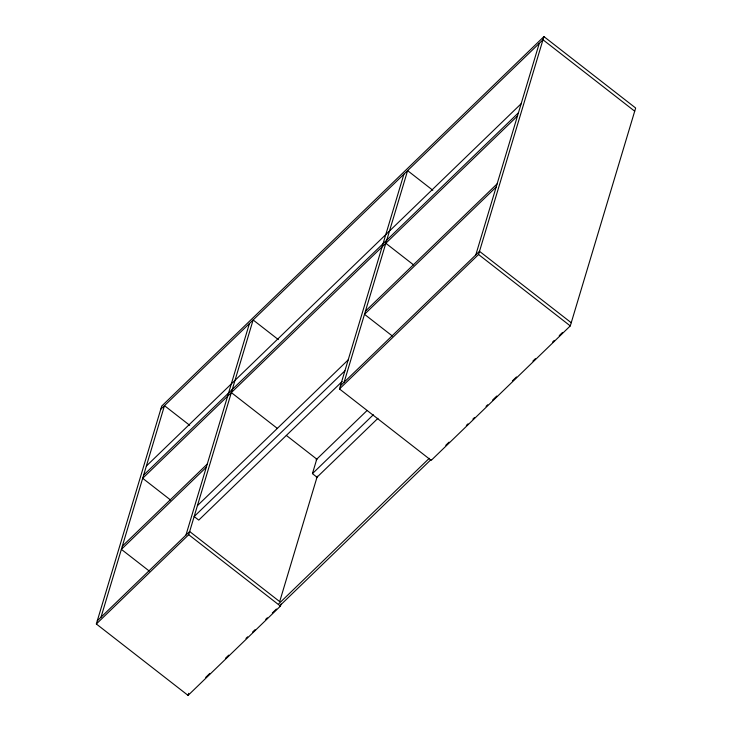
<?xml version="1.0" encoding="UTF-8"?>
<svg xmlns="http://www.w3.org/2000/svg" width="732" height="732" viewBox="0 0 732 732"><rect width="100%" height="100%" fill="white"/><g stroke="black" fill="none" stroke-linecap="round" stroke-linejoin="round"><path stroke-width="1.1" d="M281.079 603.992L280.438 606.105L188.069 695.4L96.34 623.984L161.717 406.086L543.931 36.6L635.66 108.016L570.283 325.914L431.203 460.373L339.474 388.948L403.89 174.225M101.007 617.213L164.48 405.665L189.661 425.274M185.946 535.101L249.411 323.562M96.34 623.984L188.71 534.689L253.126 319.966L278.334 339.593M188.069 695.4L188.71 693.277M316.782 459.12L312.418 473.65L317.002 477.218M344.141 382.177L407.605 170.638L432.813 190.265M317.313 476.203L279.688 601.603L189.661 531.514L97.292 620.8M475.791 254.91L539.264 43.371M339.474 388.948L478.554 254.498L543.931 36.6M160.756 409.261L542.979 39.775L634.708 111.2M146.363 466.046L521.147 103.743M143.637 475.123L518.421 112.829M517.469 116.004L142.685 478.298L170.593 500.029M122.326 546.163L207.266 464.061M365.46 311.137L497.11 183.869M206.305 467.236L121.375 549.348L149.282 571.07M496.159 187.044L364.499 314.312L392.407 336.043M197.43 505.638L348.185 359.897M344.918 370.795L194.154 516.536L198.747 520.104L342.137 381.491M340.426 385.773L479.506 251.323L571.244 322.739M316.068 459.806L367.025 410.551M312.527 473.54L373.347 414.751M316.297 477.904L377.941 418.32M278.81 603.744L429.272 458.296M205.692 677.402L209.8 673.422M225.429 658.324L228.713 655.14M245.979 638.45L247.626 636.858M252.558 632.091L255.029 629.712M265.716 619.373L267.354 617.79M272.295 613.023L276.403 609.042M279.688 605.867L430.974 459.623M445.77 445.312L449.064 442.137M466.33 425.448L467.977 423.855M472.909 419.088L474.546 417.496M486.057 406.37L487.704 404.778M492.636 400.011L496.753 396.039M512.373 380.933L516.481 376.962M532.923 361.068L535.394 358.68M552.66 341.99L554.307 340.398M559.239 335.631L562.524 332.456M478.554 254.498L570.283 325.914M385.819 243.271L413.653 264.947M231.339 392.599L277.364 428.43M286.34 435.421L316.874 459.202M188.71 534.689L280.438 606.105"/></g></svg>
